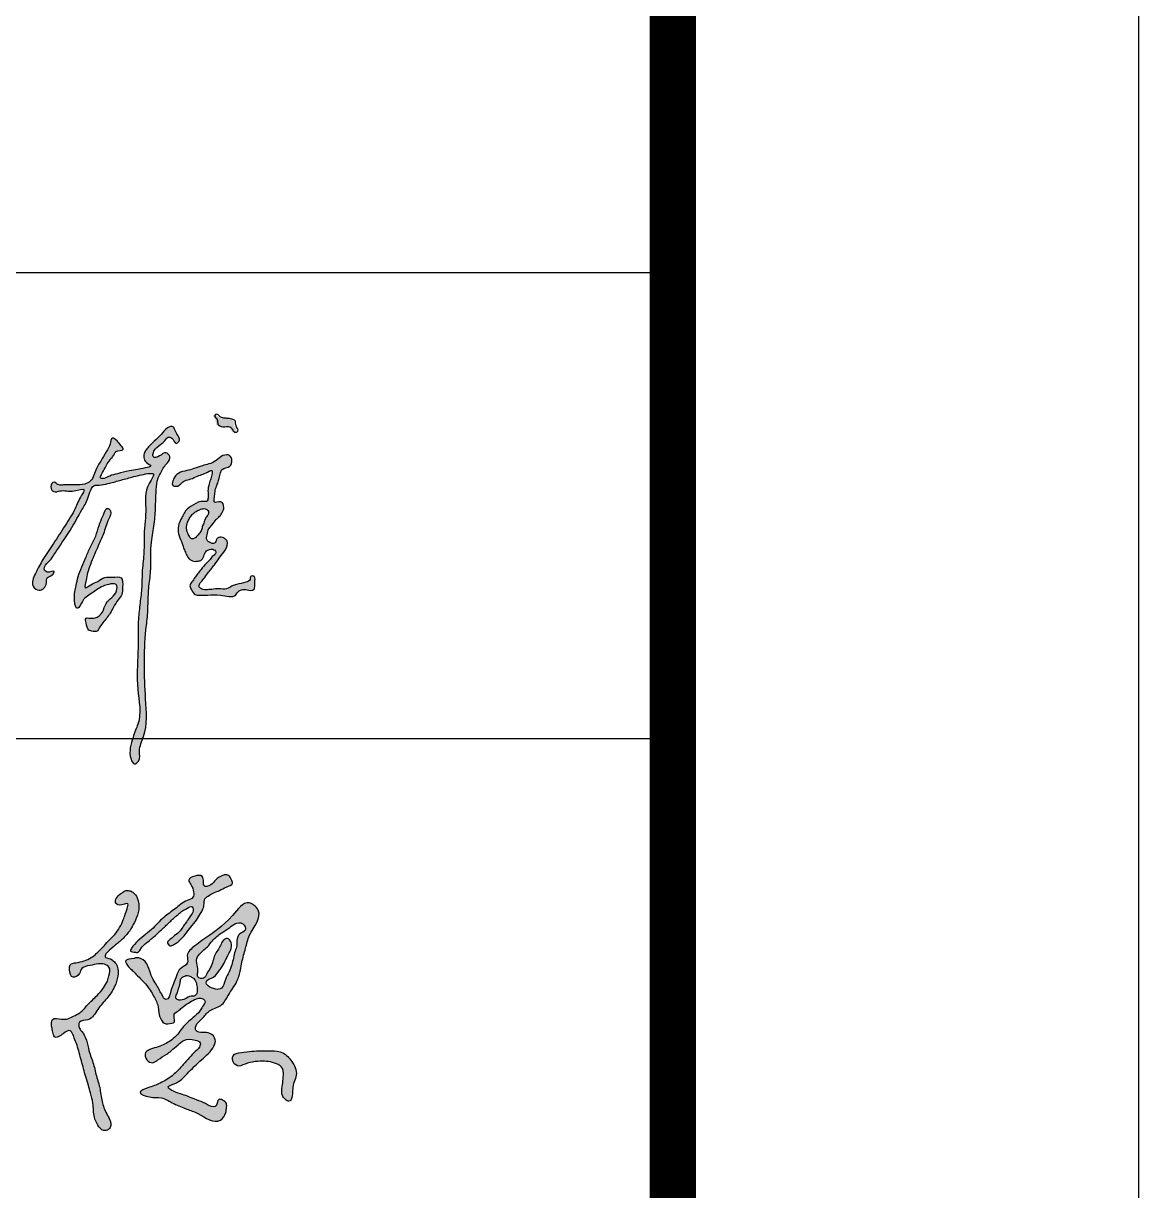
# Model space of a CAD drawing. Extents: x 28773 to 175644, y 7355 to 486294.
# Drawn here: x 152250 to 154644, y 269720 to 272226 of the extents above; entities that cross this region are included whole.
import ezdxf

# ---------------------------------------------------------------- set-up
doc = ezdxf.new("R2010")
doc.units = 0
doc.header["$LTSCALE"] = 1000
doc.header["$MEASUREMENT"] = 0
for name, color, linetype in [('PUB_TITLE', 7, 'Continuous'), ('TWT_TITLE', 7, 'Continuous'), ('文字和字符', 7, 'Continuous')]:
    doc.layers.add(name, color=color, linetype=linetype)

msp = doc.modelspace()

# ---------------------------------------------------------------- hatches: boundary and pattern name
h = msp.add_hatch(color=6)
edge = h.paths.add_edge_path()
edge.add_spline(control_points=[(152664, 271384.8), (152666.7, 271381.9), (152673.2, 271377.8), (152683.8, 271377.5), (152692.4, 271376.5), (152702.4, 271372.7), (152699.9, 271361.3), (152712.2, 271350.4), (152697.7, 271346.1), (152695.2, 271354.6), (152687.4, 271361.9), (152675.7, 271357.3), (152661.1, 271363.5), (152664.8, 271375.7), (152653.8, 271382.1), (152660.5, 271387.4), (152663.2, 271385.7), (152664, 271384.8)], knot_values=[0, 0, 0, 0, 9.941955, 17.81997, 26.06635, 32.772253, 40.050923, 51.788007, 58.187099, 64.698727, 70.459521, 83.166695, 93.225525, 101.466789, 109.786091, 113.761149, 116.674069, 116.674069, 116.674069, 116.674069], degree=3, periodic=0)
at = {"layer": '文字和字符'}
h = msp.add_hatch(color=6, dxfattribs=at)
edge = h.paths.add_edge_path()
edge.add_spline(control_points=[(152338.6, 271235), (152338.9, 271235), (152363.4, 271235.1), (152378.7, 271234.6), (152400.1, 271245.1), (152404.1, 271270), (152419.4, 271290.2), (152428.4, 271308.7), (152437.1, 271321), (152438.1, 271340.6), (152453.1, 271328.4), (152458, 271321.5), (152469.3, 271307.1), (152448.3, 271310.8), (152445.2, 271299.8), (152435.9, 271289.5), (152426, 271274.1), (152419.9, 271261.1), (152412.3, 271248.3), (152426.2, 271248.7), (152435.6, 271255.4), (152455, 271259.7), (152474, 271264.7), (152495, 271268.3), (152507.6, 271270.6), (152529.4, 271274.9), (152507.5, 271284.5), (152506.7, 271301.7), (152517.8, 271316.1), (152529.8, 271328.6), (152546.7, 271342.2), (152554.7, 271356.6), (152571.9, 271363.2), (152575.2, 271350.8), (152580, 271343.1), (152586.2, 271334.2), (152583.5, 271326.7), (152574.4, 271320.8), (152571.9, 271336.2), (152558.9, 271338.8), (152551.5, 271325.3), (152539, 271319), (152530.2, 271309), (152528, 271302.1), (152526.8, 271291.4), (152544.6, 271296.4), (152554.2, 271308.2), (152567.8, 271294.9), (152559.7, 271282.3), (152550.9, 271273.6), (152545.9, 271261.6), (152539.3, 271252.5), (152534.4, 271229.2), (152534.3, 271197.8), (152532, 271155.7), (152525.5, 271122.2), (152522.1, 271086.6), (152524.8, 271051.6), (152517, 271008.1), (152518.1, 270966), (152507.9, 270887.2), (152509.6, 270799.2), (152517.5, 270709.6), (152495.7, 270667.9), (152502.6, 270644.9), (152486.8, 270632.2), (152473.9, 270660.3), (152482.9, 270683), (152489.6, 270707.9), (152505.2, 270740), (152490.8, 270799), (152497.2, 270871.5), (152495, 270932), (152499.6, 270977.1), (152504.5, 271013.6), (152504.1, 271051.6), (152509.8, 271090.1), (152507.6, 271134.3), (152515.8, 271185.6), (152507.5, 271223.4), (152535.4, 271261.5), (152506.5, 271258.1), (152486.1, 271252.4), (152460.8, 271246), (152443.9, 271240.9), (152429.3, 271237.2), (152416.4, 271234.1), (152395.3, 271235.7), (152390.6, 271204.8), (152372.5, 271178), (152352.6, 271138.1), (152325.7, 271101.6), (152308.7, 271073.1), (152290.4, 271057.4), (152301.4, 271044), (152319.6, 271053.9), (152311.3, 271038.4), (152298.2, 271038.1), (152301.5, 271019.9), (152286, 271003.3), (152264, 271020.1), (152277.1, 271048.4), (152292.1, 271077), (152315.8, 271110.7), (152338.3, 271146.4), (152361.6, 271181.6), (152369.2, 271205.1), (152386.1, 271230.6), (152351.5, 271217.2), (152335, 271226), (152314.6, 271217.2), (152305.7, 271230.3), (152313.3, 271243.5), (152319.8, 271239.1), (152321.8, 271236), (152325.5, 271235.7), (152330, 271233.9), (152338.5, 271235), (152338.6, 271235)], knot_values=[0, 0, 0, 0, 30.010681, 59.710914, 78.593199, 120.407305, 154.524141, 185.004149, 203.061643, 222.774317, 238.80713, 258.455944, 270.333782, 293.330836, 302.766156, 314.154011, 351.592667, 373.783884, 384.727657, 395.744414, 413.857163, 437.957453, 474.261753, 498.637383, 521.996218, 540.039757, 556.440551, 586.981856, 599.46137, 631.292047, 659.861277, 686.798362, 704.454635, 714.77327, 731.806988, 745.746399, 755.60273, 762.331918, 783.607358, 794.2488, 808.935268, 839.224822, 854.000646, 861.29652, 870.524529, 890.282084, 910.927322, 927.245681, 946.958313, 963.356978, 980.390735, 1000.003082, 1009.515457, 1078.314372, 1130.678307, 1184.843128, 1219.935368, 1279.461792, 1329.992924, 1402.614913, 1454.086505, 1659.988392, 1772.185683, 1817.246483, 1847.677046, 1862.240127, 1879.608782, 1944.488332, 1967.79145, 1986.349178, 2091.415626, 2201.453187, 2292.790848, 2342.000053, 2390.03078, 2446.006624, 2499.916829, 2551.206876, 2630.928051, 2705.368541, 2736.511304, 2751.139397, 2799.882761, 2838.437816, 2856.100871, 2874.060326, 2900.839764, 2911.90203, 2956.44123, 2995.684828, 3055.617738, 3138.927419, 3179.415616, 3204.798199, 3217.112426, 3237.828089, 3249.032304, 3266.585733, 3281.97368, 3312.759311, 3333.895438, 3372.534497, 3420.293911, 3476.863372, 3540.284988, 3599.822241, 3643.146119, 3661.15915, 3690.737213, 3733.200125, 3751.837118, 3768.448916, 3785.656639, 3792.541545, 3796.752385, 3800.355287, 3806.580356, 3819.839144, 3819.839144, 3819.839144, 3819.839144], degree=3, periodic=0)
h = msp.add_hatch(color=6, dxfattribs=at)
edge = h.paths.add_edge_path()
edge.add_spline(control_points=[(152572, 271246.4), (152572, 271246.6), (152583.4, 271264.8), (152599.8, 271264.6), (152617.2, 271270.2), (152632.5, 271276.1), (152649, 271279.8), (152664.9, 271286.2), (152675.6, 271299.2), (152693.4, 271301), (152699.2, 271287.3), (152694.9, 271270.7), (152676.4, 271272.7), (152671.9, 271255.5), (152669.2, 271242.7), (152662.6, 271229), (152660.6, 271217), (152660.2, 271207.6), (152658, 271194.1), (152675.9, 271203.4), (152682.3, 271186), (152676.3, 271174.9), (152670.6, 271166), (152661.2, 271159.7), (152656.4, 271149.8), (152646.5, 271140.7), (152644.4, 271129.2), (152642, 271117), (152650.1, 271111.1), (152662.2, 271106.1), (152663.3, 271119.3), (152672.8, 271124.3), (152681.7, 271121.3), (152690.8, 271111.4), (152683.7, 271094), (152671.2, 271080), (152659.8, 271062.3), (152647.1, 271048.1), (152638.1, 271034), (152630.6, 271026.4), (152625.4, 271018.1), (152631.8, 271010.7), (152642.3, 271009.6), (152655.3, 271010.7), (152669.9, 271012.9), (152685.7, 271009.5), (152696.7, 271018.1), (152710.8, 271023), (152723.3, 271024.2), (152738, 271029.6), (152735.3, 271040.1), (152747, 271040.4), (152747.3, 271031.9), (152746.8, 271025), (152746.3, 271018.2), (152746.5, 271011.2), (152737.9, 271007), (152729, 271010.9), (152717.4, 271010.6), (152709.7, 271005.7), (152701.1, 270990.5), (152673.1, 271001.3), (152648.8, 270998), (152631.1, 270998.7), (152616.4, 270998.1), (152611.9, 271009), (152605.4, 271018.5), (152612.3, 271027.6), (152617.7, 271035.6), (152624.4, 271044.4), (152632.2, 271054.6), (152640.4, 271065.7), (152650.8, 271074.3), (152656, 271082.9), (152665.6, 271088.6), (152658.8, 271098), (152650.2, 271096.9), (152641.9, 271093.6), (152637.4, 271084.5), (152634.7, 271073.4), (152623.2, 271071), (152612, 271070.3), (152601.9, 271079.1), (152598.3, 271090.3), (152593.4, 271099.8), (152590.1, 271112), (152583.4, 271125.3), (152580.5, 271143.3), (152585.7, 271157.9), (152592.7, 271169.1), (152598.2, 271183), (152615.6, 271192.1), (152630.2, 271201.6), (152644.5, 271197.9), (152647.7, 271210.4), (152644.9, 271222.2), (152648.1, 271236.2), (152652.5, 271248.5), (152654.7, 271256.6), (152656, 271267.5), (152645, 271262.7), (152637.1, 271257.6), (152622.2, 271254.7), (152610.5, 271246.7), (152596.1, 271245.7), (152587.8, 271236.8), (152579.8, 271230.8), (152566.1, 271232.8), (152571.9, 271246.3), (152572, 271246.4)], knot_values=[0, 0, 0, 0, 24.512001, 49.882294, 72.277412, 98.738469, 118.409447, 143.109669, 167.776883, 187.618262, 203.042037, 222.126752, 247.275306, 258.48372, 289.86628, 303.795246, 321.379231, 338.707377, 347.328395, 366.307106, 385.237264, 403.506228, 418.562709, 428.786369, 449.648574, 463.118664, 483.023077, 498.54091, 507.708607, 523.614939, 538.272825, 548.331434, 564.446663, 573.613544, 601.356343, 627.727416, 655.753502, 687.468657, 707.386499, 724.030195, 733.822997, 742.988374, 758.369859, 776.521682, 797.368312, 820.285411, 838.875384, 852.53501, 881.495768, 896.424896, 904.484831, 916.221913, 924.49056, 934.624145, 946.353648, 953.359124, 961.492881, 980.267656, 992.004738, 1008.557493, 1015.80342, 1061.650078, 1099.490071, 1123.473109, 1136.892554, 1154.792681, 1167.453766, 1180.555905, 1196.223819, 1209.542153, 1226.270416, 1249.735518, 1266.970627, 1281.05191, 1293.130439, 1303.91699, 1316.71909, 1326.731209, 1339.888064, 1357.279911, 1369.076666, 1385.0742, 1402.881823, 1419.32573, 1433.82478, 1447.087554, 1471.921893, 1495.500471, 1520.791964, 1533.894554, 1550.83807, 1581.024251, 1611.984954, 1621.45011, 1633.096343, 1654.387173, 1674.742462, 1691.115782, 1707.380906, 1715.678547, 1723.570803, 1743.940975, 1761.902668, 1783.344225, 1802.439161, 1818.418402, 1831.919163, 1844.453477, 1860.498716, 1860.498716, 1860.498716, 1860.498716], degree=3, periodic=0)
edge = h.paths.add_edge_path(flags=16)
edge.add_spline(control_points=[(152626.4, 271181), (152626.2, 271181), (152614.6, 271175.3), (152609.1, 271167.9), (152604.4, 271159.1), (152600.6, 271151), (152599.8, 271142.4), (152601.1, 271134.8), (152604.3, 271128.6), (152607.3, 271123.7), (152610.6, 271117.5), (152619.5, 271121.1), (152624.9, 271127.9), (152631.8, 271135.5), (152633.7, 271144.8), (152637.3, 271153.4), (152639.5, 271162.9), (152645.9, 271169.4), (152648.2, 271177.1), (152643.7, 271183.5), (152636.2, 271184.5), (152631.5, 271183.2), (152626.4, 271181), (152626.4, 271181)], knot_values=[0, 0, 0, 0, 17.49913, 30.768414, 43.809406, 57.820521, 67.761158, 79.395962, 89.172864, 96.402516, 104.532234, 113.624822, 128.719094, 142.570854, 155.091253, 167.081152, 182.063386, 194.044375, 204.792336, 212.007375, 223.839632, 231.821798, 237.531752, 237.531752, 237.531752, 237.531752], degree=3, periodic=0)
h = msp.add_hatch(color=6, dxfattribs=at)
edge = h.paths.add_edge_path()
edge.add_spline(control_points=[(152426.7, 271182.9), (152426.6, 271182.8), (152418.3, 271163.2), (152411.9, 271147.9), (152405.9, 271123.8), (152393.3, 271102.6), (152384.3, 271080), (152375.5, 271058.7), (152366.5, 271039.2), (152364, 271020.9), (152359.3, 271004.7), (152360.1, 270989.6), (152359.8, 270978.2), (152365.5, 270967), (152375.5, 270980.2), (152379.1, 270991.9), (152394.4, 271000.5), (152406.5, 271009.9), (152420.1, 271017.8), (152433.4, 271021.7), (152451.5, 271025.2), (152451.2, 270996.9), (152425.7, 270987.5), (152422, 270961.1), (152405.9, 270947.8), (152393.5, 270949.1), (152381.6, 270949.8), (152386.2, 270935.6), (152386.4, 270922.2), (152399.1, 270920.8), (152408.8, 270919.1), (152413.2, 270929.9), (152422.7, 270941.9), (152435, 270956.2), (152443.5, 270974.1), (152452.2, 270987), (152463.2, 271000), (152462.5, 271016), (152464.5, 271040.1), (152441, 271035.7), (152423.9, 271039.1), (152409.8, 271026.3), (152396.2, 271023.5), (152377.5, 271007), (152386, 271035.1), (152388.2, 271050.9), (152397.9, 271075.3), (152408.9, 271101.2), (152423.1, 271131.7), (152430.1, 271156.5), (152439.6, 271175.4), (152433.6, 271185.8), (152426.7, 271183), (152426.7, 271182.9)], knot_values=[0, 0, 0, 0, 24.542793, 52.435959, 85.650583, 121.512598, 155.916917, 186.540407, 217.474406, 244.606868, 263.102829, 287.388558, 305.597528, 314.527085, 327.332873, 353.193682, 372.630675, 395.352625, 418.617204, 435.772151, 457.249665, 475.959444, 524.49024, 552.742939, 580.507685, 599.437854, 607.362997, 621.159879, 644.090151, 657.95728, 669.398503, 679.892715, 700.008206, 736.031643, 756.664286, 782.242284, 801.590045, 823.390719, 851.090423, 877.54929, 900.135028, 924.011869, 947.574779, 965.855715, 994.232281, 1016.328926, 1045.309406, 1098.032674, 1136.336698, 1183.774373, 1208.195694, 1217.866995, 1225.149506, 1225.149506, 1225.149506, 1225.149506], degree=3, periodic=0)
h = msp.add_hatch(color=6, dxfattribs=at)
edge = h.paths.add_edge_path()
edge.add_spline(control_points=[(152479.7, 270235.8), (152479.8, 270236), (152492.8, 270256.5), (152507.6, 270266.3), (152529.7, 270283.7), (152548.4, 270306.4), (152576.5, 270324.7), (152594.2, 270342.1), (152615.5, 270347.2), (152616, 270363.7), (152611.6, 270374.7), (152601, 270388.9), (152617.9, 270396.7), (152635.2, 270398.2), (152637, 270384.4), (152636, 270370.2), (152654.2, 270376.1), (152661, 270386), (152672.2, 270395.6), (152690.6, 270401.9), (152695.5, 270388.6), (152701.8, 270377), (152683.6, 270372.3), (152672.5, 270364.4), (152659, 270360.3), (152648.9, 270353.9), (152637.8, 270347.9), (152638.2, 270334.9), (152636.3, 270324), (152628.3, 270313.5), (152621.3, 270299.9), (152608.8, 270285.6), (152596.3, 270268.7), (152584.3, 270254.7), (152572.8, 270248.6), (152564.3, 270242.4), (152557, 270252.9), (152565.2, 270260.1), (152574.2, 270267.2), (152586.2, 270276.7), (152593.3, 270287.7), (152599.4, 270296.1), (152605, 270304.2), (152610.5, 270312.8), (152615.6, 270321.4), (152611.8, 270332.6), (152600.4, 270325), (152591.2, 270321.5), (152583, 270313.5), (152574.4, 270306.7), (152566.4, 270298.9), (152558.4, 270291.5), (152550.4, 270283.5), (152540.9, 270275.2), (152532.2, 270266.8), (152523.4, 270259.4), (152513.5, 270251.1), (152503.1, 270243.6), (152497.9, 270230.7), (152488.5, 270230.6), (152479.6, 270235.8), (152479.7, 270235.8)], knot_values=[0, 0, 0, 0, 28.666202, 58.974239, 88.991361, 140.445622, 182.443945, 226.361589, 246.003405, 261.159642, 285.403493, 300.064839, 321.637432, 343.335684, 360.576762, 372.35608, 392.086641, 412.248863, 426.515031, 455.165125, 470.118963, 480.655269, 502.385008, 524.571649, 543.872014, 558.543079, 575.923356, 590.530581, 608.177969, 621.720424, 644.672751, 671.428143, 700.314854, 733.307285, 745.026327, 756.27632, 770.758758, 775.879479, 798.783005, 820.418083, 838.303351, 852.974217, 863.749723, 878.985175, 896.219108, 903.438329, 919.617985, 935.209773, 949.206114, 965.758141, 981.234157, 995.661007, 1010.855529, 1028.447768, 1048.105951, 1061.049743, 1076.480099, 1102.025547, 1114.040319, 1128.49753, 1139.678117, 1139.678117, 1139.678117, 1139.678117], degree=3, periodic=0)
h = msp.add_hatch(color=6, dxfattribs=at)
edge = h.paths.add_edge_path()
edge.add_spline(control_points=[(152461.9, 270359.6), (152461.7, 270359.4), (152440.2, 270342), (152458, 270328.7), (152477.8, 270342.4), (152471.4, 270322.1), (152467.9, 270311.5), (152462.2, 270295.7), (152454.8, 270281.1), (152443.4, 270265.6), (152429.8, 270254), (152418.2, 270240.3), (152407.2, 270229.5), (152390.1, 270215.3), (152371.3, 270210.5), (152348.6, 270207.4), (152348.2, 270192.1), (152353.7, 270172.2), (152371.2, 270184.7), (152374.1, 270200.6), (152393.3, 270203.1), (152408.8, 270207.6), (152423.2, 270207.4), (152437.8, 270199.7), (152433.9, 270183.1), (152430.4, 270168.3), (152421.3, 270153.7), (152406.7, 270137.1), (152388.4, 270120.7), (152373.9, 270102.5), (152358.1, 270094.8), (152345.3, 270088.3), (152330.7, 270087.7), (152308.7, 270093.2), (152309.8, 270071.8), (152313.5, 270061.2), (152315.9, 270044), (152334.7, 270056.4), (152348.6, 270067.2), (152356, 270056.6), (152359.4, 270046.1), (152365.5, 270032.3), (152371.2, 270009.9), (152377.6, 269987.5), (152383.6, 269963.9), (152389.6, 269947.1), (152394.1, 269927.9), (152400.8, 269905.8), (152399.5, 269881.1), (152408.5, 269861.4), (152418.1, 269849), (152429.6, 269848.9), (152440.4, 269857.2), (152435, 269874.6), (152424.3, 269891.6), (152416.9, 269915.8), (152414.6, 269941.4), (152405.9, 269966.2), (152401.2, 269992.2), (152390.4, 270018), (152386.2, 270042.5), (152378.6, 270059), (152368.7, 270069), (152367.8, 270086.9), (152395.9, 270083.5), (152408.4, 270110.7), (152429.2, 270132), (152446, 270155.3), (152453.5, 270179.4), (152454, 270199), (152445.2, 270212.7), (152436.3, 270218.8), (152419.9, 270221.4), (152437.9, 270240.1), (152451.3, 270250.2), (152468.4, 270265.5), (152481.6, 270282), (152490.9, 270301.4), (152499.7, 270323.5), (152496.7, 270345.5), (152487.7, 270360.8), (152476.9, 270364), (152469.3, 270365.9), (152461.9, 270359.6), (152461.9, 270359.6)], knot_values=[0, 0, 0, 0, 34.681641, 48.072065, 74.329964, 88.895095, 111.17035, 128.900452, 156.472867, 179.905372, 208.355087, 230.580725, 254.01719, 273.066721, 321.355231, 338.817261, 354.258199, 378.941826, 401.102047, 416.854172, 443.250134, 467.917341, 487.236589, 502.550058, 528.37671, 545.470375, 568.264653, 597.83009, 637.746529, 670.902739, 692.464096, 710.354936, 729.186846, 756.230528, 779.82652, 794.347921, 809.198107, 836.695152, 859.380582, 868.55181, 883.814404, 907.197348, 930.393917, 979.907693, 1004.230046, 1031.618366, 1054.147615, 1086.172461, 1127.622089, 1153.330618, 1177.300132, 1184.664421, 1199.389772, 1226.047392, 1247.395311, 1286.378592, 1328.318353, 1354.32781, 1395.269823, 1437.957794, 1469.914352, 1498.680239, 1511.344868, 1529.007775, 1555.105752, 1597.804477, 1639.655016, 1682.119963, 1714.682311, 1744.156119, 1760.024332, 1779.437309, 1790.885943, 1814.731193, 1846.001898, 1877.602297, 1905.335657, 1934.233701, 1967.004059, 2002.481722, 2023.475353, 2035.765847, 2047.212297, 2058.363573, 2058.363573, 2058.363573, 2058.363573], degree=3, periodic=0)
h = msp.add_hatch(color=6, dxfattribs=at)
edge = h.paths.add_edge_path()
edge.add_spline(control_points=[(152493, 270220), (152493.2, 270220), (152517.8, 270212.9), (152519.9, 270192.4), (152527.2, 270173.8), (152537.6, 270160.7), (152542.3, 270148.1), (152548.5, 270139.9), (152550.8, 270132.9), (152562.1, 270127.7), (152566.2, 270149.3), (152571.8, 270164.3), (152578.8, 270181), (152584.8, 270198.9), (152606.3, 270205.6), (152597.4, 270229.7), (152616.4, 270244.4), (152650.4, 270269.8), (152689.2, 270293.1), (152726.9, 270349.1), (152769.5, 270313.7), (152734.7, 270276.9), (152727.1, 270239.8), (152719.3, 270215), (152716, 270191), (152708.5, 270165.8), (152690.5, 270143), (152676.7, 270114.1), (152648.2, 270109.9), (152636.4, 270089.6), (152621.5, 270080.7), (152616.8, 270061.3), (152635.8, 270059), (152651.3, 270060.1), (152664.8, 270045.7), (152656.6, 270021.5), (152631.5, 270001.2), (152602, 269972.8), (152584.5, 269952.1), (152554.3, 269943), (152575.8, 269931), (152594.4, 269926.4), (152618.1, 269916), (152640.3, 269908.6), (152653.8, 269898.4), (152667.3, 269903), (152665.5, 269918.7), (152679.1, 269914.6), (152687.6, 269908), (152685.6, 269896.8), (152684.6, 269884.1), (152666.8, 269857.8), (152631.3, 269884.3), (152599.5, 269895.6), (152572.9, 269905.5), (152546.9, 269922.6), (152524.3, 269918.1), (152489.8, 269930.9), (152517.1, 269941.2), (152530.5, 269944.9), (152548.6, 269953.3), (152568.7, 269964.3), (152586.7, 269983.9), (152601.9, 270000.4), (152614.8, 270016.1), (152626.9, 270024.6), (152632.2, 270039.5), (152613.8, 270045.3), (152596.4, 270046.2), (152580.7, 270032.2), (152569, 270022), (152554.9, 270010.5), (152541.3, 270003.7), (152527.8, 269991.9), (152512.6, 269999.5), (152508.7, 270019.2), (152527.8, 270025.4), (152546.7, 270031.1), (152565.8, 270040.9), (152581.2, 270055.3), (152593.2, 270073.8), (152611, 270088.6), (152627.9, 270102.8), (152633.9, 270115.8), (152643, 270126.1), (152631.6, 270135.3), (152617.4, 270131), (152603.4, 270122.5), (152591.6, 270114.2), (152582.6, 270105.7), (152572.2, 270100.5), (152573.7, 270090.5), (152575.5, 270081.2), (152564.5, 270078.5), (152550.1, 270076.3), (152539.6, 270097.9), (152540.2, 270116.3), (152532.7, 270132.4), (152525.8, 270144), (152517.7, 270158.2), (152504.9, 270171.1), (152493.5, 270183), (152484, 270193), (152475.1, 270199.9), (152463.9, 270217.2), (152480.8, 270217.2), (152492.9, 270220), (152493, 270220)], knot_values=[0, 0, 0, 0, 27.432872, 59.395361, 85.693134, 109.085552, 128.362609, 140.996926, 151.763291, 157.712951, 186.698752, 208.876995, 234.201156, 260.084919, 284.937489, 307.779824, 344.178191, 370.603449, 488.346466, 550.578274, 584.928952, 664.213103, 704.923077, 747.845979, 770.989275, 806.181381, 854.934517, 893.286489, 930.483071, 961.790102, 984.548855, 1003.508451, 1024.718144, 1046.34914, 1071.076056, 1090.271471, 1144.396456, 1205.241891, 1253.920649, 1274.470919, 1294.501491, 1322.334343, 1367.576566, 1396.031299, 1422.826029, 1429.955148, 1450.476244, 1461.8652, 1477.100741, 1492.069997, 1504.375793, 1531.897919, 1602.108595, 1637.124251, 1679.750326, 1720.374244, 1756.060039, 1787.456838, 1814.277484, 1834.999527, 1853.438436, 1895.015251, 1930.254648, 1962.79728, 1989.05807, 2013.552032, 2026.034617, 2043.218025, 2076.933867, 2099.023719, 2126.230041, 2142.894352, 2174.050972, 2191.234509, 2210.914373, 2232.75608, 2256.675267, 2280.357753, 2319.727615, 2342.899389, 2367.60531, 2410.353703, 2439.962666, 2455.364827, 2473.851128, 2482.49724, 2507.041751, 2528.398061, 2552.516989, 2565.753289, 2581.839762, 2593.467441, 2605.690383, 2613.252568, 2635.359714, 2661.00506, 2697.047344, 2713.801275, 2733.175864, 2753.931383, 2781.462056, 2807.917281, 2823.476427, 2837.489503, 2858.153182, 2884.370537, 2892.288582, 2892.288582, 2892.288582, 2892.288582], degree=3, periodic=0)
edge = h.paths.add_edge_path(flags=16)
edge.add_spline(control_points=[(152628.2, 270227.8), (152628.1, 270227.7), (152618.9, 270215.4), (152624.3, 270203.2), (152624.8, 270191.3), (152621.9, 270176.9), (152638.8, 270172.8), (152643.5, 270187.3), (152652.1, 270198.2), (152656.6, 270212.4), (152661.2, 270229.6), (152672.4, 270242.5), (152677, 270256.9), (152689, 270264.6), (152698.5, 270250.9), (152695.4, 270237.1), (152689.4, 270225.5), (152683.2, 270214.1), (152678.1, 270202.9), (152668.7, 270190.8), (152661.3, 270176.5), (152641.6, 270174.2), (152643, 270160.4), (152652.7, 270156.2), (152662.9, 270151.2), (152679.6, 270153.5), (152682, 270173.7), (152691.5, 270188.7), (152697.2, 270204.5), (152700.9, 270219.5), (152703.7, 270233.2), (152708.7, 270245.3), (152707.4, 270258.2), (152711.9, 270272.7), (152730.4, 270276.9), (152721.8, 270297.3), (152703.8, 270294.6), (152691.7, 270282.9), (152673.8, 270273), (152657.2, 270260.1), (152645.9, 270243.2), (152636.9, 270237.2), (152628.3, 270227.9), (152628.2, 270227.8)], knot_values=[0, 0, 0, 0, 19.744507, 34.157131, 56.912893, 69.911234, 87.399526, 104.154629, 124.530072, 146.715715, 165.190697, 198.370593, 214.639562, 229.161561, 244.798567, 268.894407, 285.44538, 299.384274, 322.908118, 336.418052, 363.110061, 388.511726, 395.681319, 413.735699, 426.886572, 444.721671, 472.606193, 498.451489, 520.637008, 541.419327, 562.830776, 579.059192, 594.65128, 616.732747, 635.831876, 655.966223, 679.349301, 698.350322, 726.390651, 763.332051, 786.837613, 805.134121, 818.66464, 818.66464, 818.66464, 818.66464], degree=3, periodic=0)
edge = h.paths.add_edge_path(flags=16)
edge.add_spline(control_points=[(152596.5, 270180.9), (152596.4, 270180.8), (152585.3, 270175.7), (152587.7, 270164.2), (152582.5, 270155.2), (152581.2, 270145.1), (152577.3, 270139.4), (152576.7, 270131.7), (152586.2, 270127.4), (152597.4, 270131.6), (152607.4, 270138.3), (152617.8, 270137), (152624.1, 270145.6), (152622.6, 270156.5), (152621.4, 270167.4), (152616.5, 270175.8), (152608.5, 270179.7), (152603.2, 270183.6), (152596.5, 270180.9), (152596.5, 270180.9)], knot_values=[0, 0, 0, 0, 14.292967, 26.663458, 46.005146, 55.397894, 68.805265, 74.060786, 84.885427, 103.559239, 122.783611, 133.392057, 143.205535, 161.756698, 177.271697, 189.090572, 200.297464, 212.920328, 218.424594, 218.424594, 218.424594, 218.424594], degree=3, periodic=0)
h = msp.add_hatch(color=6, dxfattribs=at)
edge = h.paths.add_edge_path()
edge.add_spline(control_points=[(152716.3, 269988.2), (152716.5, 269988.3), (152739.6, 269997.2), (152761.4, 269998.6), (152787.3, 269996.7), (152807.1, 269985.3), (152808.4, 269970.1), (152807.4, 269956), (152804.7, 269940.3), (152804.1, 269925.3), (152810.9, 269916.2), (152822.3, 269908.5), (152828.6, 269925.1), (152827.3, 269938.4), (152830.2, 269953.7), (152837.5, 269968), (152834.7, 269984.3), (152824.3, 270000.7), (152809, 270019.6), (152776.1, 270020.4), (152746.3, 270020.4), (152720.1, 270016.9), (152696.8, 270014.3), (152696.7, 269990), (152716.2, 269988.1), (152716.3, 269988.2)], knot_values=[0, 0, 0, 0, 27.563865, 56.695241, 102.242536, 124.004216, 136.411448, 158.63331, 179.899671, 199.3513, 213.673571, 224.845605, 243.023995, 261.921703, 282.270986, 301.572813, 323.389476, 342.524862, 378.241957, 410.829433, 464.696782, 494.311037, 519.262799, 542.254368, 560.867544, 560.867544, 560.867544, 560.867544], degree=3, periodic=0)

# ---------------------------------------------------------------- linework, layer by layer
for p, q in [((145644.1, 271690.9), (153644.1, 271690.9)), ((145644.1, 270690.9), (153644.1, 270690.9))]:
    msp.add_line(p, q)
at = {"layer": 'PUB_TITLE', "const_width": 100}
msp.add_lwpolyline([(145644.1, 313090.5), (153644.1, 313090.5), (153644.1, 255690.9), (145644.1, 255690.9)], close=True, dxfattribs=at)
at = {"layer": 'TWT_TITLE'}
msp.add_lwpolyline([(70544.1, 254690.9), (154644.1, 254690.9), (154644.1, 314090.9), (70544.1, 314090.9)], close=True, dxfattribs=at)
at = {"layer": 'TWT_TITLE', "const_width": 100}
msp.add_lwpolyline([(73044.1, 255690.9), (153644.1, 255690.9), (153644.1, 313090.9), (73044.1, 313090.9)], close=True, dxfattribs=at)
at = {"layer": '文字和字符', "color": 6}
for points, start_tangent, end_tangent in [([(152667.9, 271385.2), (152678.1, 271378.9), (152687.4, 271377.8), (152697.2, 271376.2), (152704.2, 271372.3), (152705.8, 271363.7), (152710.5, 271350.4), (152703.1, 271348.5), (152698.4, 271354.7), (152693.3, 271359.4), (152678.1, 271359.8), (152667.5, 271365.7), (152665.9, 271375.4), (152660.9, 271384), (152664.8, 271386.7), (152667.9, 271385.2)], (0.676765, -0.736199), (0.676765, -0.736199)), ([(152338.6, 271235), (152360.3, 271235), (152381.6, 271236.8), (152393.5, 271243.3), (152406.8, 271270.4), (152419.3, 271291.5), (152430.1, 271310.6), (152435.9, 271322.3), (152440.9, 271335.6), (152450.9, 271329.7), (152460.1, 271318.9), (152464.2, 271311.5), (152448.4, 271306.5), (152445, 271300.6), (152440.1, 271294), (152425.1, 271271.6), (152417.7, 271257.4), (152415.2, 271249.9), (152423.1, 271249.1), (152435.1, 271254.1), (152451.8, 271259.1), (152477.2, 271265.1), (152494.5, 271268.3), (152511.1, 271271.3), (152523.3, 271275.7), (152514.1, 271283.2), (152510, 271304.8), (152515, 271312.3), (152530.8, 271328.9), (152545.7, 271343), (152559.1, 271357.2), (152571.5, 271359.7), (152574.9, 271353), (152580.7, 271342.2), (152584.8, 271333.1), (152582.3, 271326.4), (152578.2, 271323.9), (152568.2, 271335.6), (152560.7, 271337.2), (152553.2, 271329.7), (152536.6, 271315.6), (152529.9, 271307.3), (152528.3, 271302.3), (152528.3, 271295.7), (152542.4, 271297.3), (152555.7, 271304), (152564, 271295.7), (152559.1, 271282.4), (152551.6, 271273.2), (152545.7, 271262.4), (152539.1, 271249.9), (152537.4, 271243.3), (152533.8, 271193.8), (152531.2, 271156.2), (152525.4, 271117.6), (152523.2, 271092.4), (152523, 271049.5), (152519, 271013.3), (152516.7, 270961), (152513, 270924.1), (152512.3, 270775.7), (152507.9, 270695), (152499.2, 270663.7), (152497, 270641.9), (152488.3, 270636.1), (152481, 270646.3), (152485.4, 270692.8), (152490.5, 270708.8), (152495.6, 270721.2), (152495.3, 270796.9), (152495.8, 270876.2), (152496.6, 270942), (152499.8, 270977.3), (152503.5, 271011.8), (152505.2, 271052.1), (152508.6, 271090.8), (152509, 271127.7), (152512.5, 271185.1), (152520.1, 271238.2), (152527.8, 271259.2), (152517.3, 271259.2), (152483, 271251.7), (152456.1, 271244.5), (152443.9, 271241), (152431.3, 271237.8), (152412.3, 271234.6), (152404.3, 271234.3), (152388.5, 271206.3), (152375.4, 271181.3), (152354.2, 271143.7), (152321.2, 271093.5), (152304, 271070), (152294.6, 271054.3), (152300.8, 271048), (152315.7, 271048.8), (152311.8, 271041.8), (152300.8, 271035.5), (152299.3, 271024.5), (152283.6, 271008.8), (152271, 271017.4), (152275.7, 271044.9), (152291.9, 271075.2), (152314.4, 271109.3), (152339.3, 271147.6), (152361.2, 271184.5), (152374.6, 271212.7), (152380.1, 271224.5), (152358.9, 271222.1), (152328.3, 271222.1), (152315, 271220.5), (152308.7, 271230.7), (152315.7, 271240.9), (152320, 271238.4), (152322.2, 271236.3), (152324.7, 271235.6), (152329.1, 271234.7), (152338.6, 271235)], (1, 0), (1, 0)), ([(152572, 271246.4), (152583.2, 271260), (152600.6, 271265.6), (152616.1, 271270), (152634.1, 271276.2), (152647.8, 271279.9), (152664, 271287.4), (152678.3, 271297.9), (152692.6, 271297.9), (152697.6, 271288), (152693.2, 271275), (152676.4, 271268.1), (152673.3, 271260.7), (152667.1, 271238.9), (152663.4, 271229.6), (152660.9, 271217.2), (152659.6, 271204.8), (152659.6, 271198.5), (152673.3, 271198.5), (152680.2, 271186.7), (152675.8, 271174.3), (152669.3, 271165.6), (152663.7, 271160.9), (152654.7, 271148.8), (152648.4, 271141.4), (152644.1, 271127.7), (152644.1, 271116.5), (152649.1, 271112.2), (152660.3, 271109.7), (152665.2, 271119), (152671.4, 271122.7), (152682.6, 271119.6), (152687, 271114.7), (152683, 271095.1), (152671.7, 271079.8), (152659.9, 271063.4), (152645.8, 271045.4), (152637.3, 271033.8), (152629.7, 271024.6), (152627, 271018.1), (152630.8, 271012.7), (152641.6, 271010), (152654.6, 271010.8), (152669.6, 271011.9), (152686.1, 271011.9), (152698, 271018.1), (152707.3, 271021.5), (152727.6, 271026.1), (152736.4, 271032.3), (152737.2, 271038), (152745.7, 271038.4), (152747.2, 271032.6), (152746.8, 271025.4), (152746.4, 271016.9), (152745.7, 271011.9), (152740.7, 271008.8), (152727.2, 271010.4), (152718.8, 271010), (152708.8, 271003.5), (152705.7, 270999.3), (152672.7, 270998.5), (152645.4, 270998.5), (152628.1, 270998.5), (152618.5, 270999.6), (152610.8, 271010), (152607.4, 271018.4), (152611.6, 271026.9), (152618.1, 271036.1), (152623.9, 271043.8), (152631.2, 271053.4), (152642, 271066.4), (152650.8, 271075.2), (152657.3, 271082.9), (152663.1, 271089.5), (152658.9, 271096), (152649.6, 271096.4), (152643.1, 271093.3), (152638.1, 271085.2), (152632.4, 271074.1), (152624.3, 271071.4), (152612.8, 271071.8), (152602.8, 271079.9), (152597.8, 271090.6), (152593.6, 271100.2), (152590.6, 271109.3), (152584.2, 271125.9), (152582, 271142.8), (152587.4, 271160.2), (152592, 271168.5), (152597.8, 271179.2), (152615.2, 271192.3), (152636.2, 271199.6), (152643.1, 271199.6), (152646.5, 271207.3), (152646.1, 271222.6), (152648.6, 271237), (152652.3, 271248.3), (152655, 271259.7), (152654.6, 271265.6), (152649, 271264.4), (152635.8, 271258), (152623.5, 271254.1), (152609.4, 271247.7), (152596.2, 271243.9), (152587.2, 271236.7), (152578.7, 271232), (152570.2, 271235), (152572, 271246.4)], (0.284283, 0.95874), (0.284283, 0.95874)), ([(152426.7, 271182.9), (152419.8, 271166.7), (152412.4, 271147.9), (152405.1, 271125.2), (152393.7, 271102), (152383.9, 271079.2), (152375.4, 271058.8), (152367.2, 271038.1), (152363.2, 271019), (152360.3, 271005.9), (152359.9, 270988.4), (152361.5, 270975.4), (152365.2, 270970.1), (152372.1, 270976.2), (152381.9, 270992.1), (152393.3, 271000.2), (152406.7, 271009.6), (152421.4, 271017.7), (152433.2, 271021.4), (152448.7, 271021), (152449.9, 271007.6), (152427.4, 270980.8), (152419.4, 270962.1), (152403.8, 270949.6), (152390.1, 270949.3), (152384.5, 270948.7), (152384.7, 270938.8), (152390.1, 270923.2), (152399.8, 270920.6), (152408, 270920.9), (152412.3, 270927.1), (152420.6, 270939.1), (152436.2, 270959.8), (152443.3, 270972.9), (152453.5, 270988.2), (152461.2, 270999.8), (152462.9, 271015.5), (152459.8, 271035.2), (152440.9, 271037), (152424.6, 271036.5), (152409.7, 271028), (152394.3, 271020.7), (152383, 271014), (152385.3, 271034.3), (152388.6, 271049.8), (152395.7, 271069.5), (152410.6, 271104.5), (152421.5, 271129.8), (152433.2, 271161.9), (152436.7, 271179.2), (152431.8, 271184.1), (152426.7, 271182.9)], (-0.394162, -0.919041), (-0.394162, -0.919041)), ([(152626.4, 271181), (152615.5, 271174.7), (152609.1, 271167.5), (152604.6, 271159.3), (152600.9, 271149.9), (152600.1, 271142.8), (152601.6, 271134.5), (152604.6, 271128.2), (152607.2, 271123.7), (152611, 271119.2), (152617.4, 271120.7), (152625.2, 271128.2), (152631.2, 271136.2), (152634, 271144.8), (152636.9, 271152.9), (152640.6, 271163), (152645.5, 271170.2), (152647, 271177.8), (152644, 271182), (152635.7, 271184), (152630.2, 271182.6), (152626.4, 271181)], (-0.928724, -0.370772), (-0.928724, -0.370772)), ([(152479.7, 270235.8), (152491.7, 270252.7), (152508.1, 270267.1), (152524.9, 270280.7), (152551.3, 270306.7), (152575.4, 270325.1), (152601.4, 270343.1), (152613.8, 270349.9), (152615.4, 270360.7), (152609.4, 270377.1), (152605, 270386.7), (152617.8, 270395.5), (152633.4, 270394.7), (152636.6, 270382.7), (152637.8, 270374.3), (152651.9, 270376.7), (152662.4, 270386.7), (152670.3, 270393.2), (152690.7, 270396.7), (152696.3, 270387.5), (152698.7, 270380.3), (152685.5, 270371.9), (152671.2, 270364.6), (152658.4, 270359.4), (152649.2, 270354.2), (152639.4, 270346.3), (152637.8, 270335.9), (152635, 270323.5), (152629.9, 270315.2), (152621.2, 270301.1), (152609.4, 270285.9), (152596.6, 270269.5), (152579.8, 270252.7), (152572.6, 270248.3), (152565, 270245.4), (152559.4, 270254.3), (152561.8, 270257.1), (152574.6, 270267.5), (152586.2, 270277.9), (152593.8, 270288.3), (152599.9, 270296.9), (152604.3, 270303.3), (152610.3, 270312.5), (152614.2, 270324.3), (152612.2, 270329.1), (152601, 270325.9), (152591.1, 270320.6), (152583.4, 270314.1), (152574.3, 270306.4), (152566.1, 270298.7), (152558.6, 270291.6), (152550.7, 270284), (152541.3, 270275.5), (152530.9, 270265.8), (152523.8, 270259.8), (152515.2, 270252.7), (152502.1, 270239.8), (152497.3, 270232.6), (152486.9, 270232.2), (152479.7, 270235.8)], (0.427331, 0.904095), (0.427331, 0.904095)), ([(152461.9, 270359.6), (152447.9, 270338.9), (152455.5, 270332.9), (152474.2, 270335.7), (152472.4, 270325.3), (152467.4, 270310.1), (152462.9, 270298.1), (152453.8, 270280.5), (152443.6, 270267), (152429.1, 270252.5), (152418.3, 270240.7), (152406.2, 270228.9), (152395.4, 270220.4), (152362.4, 270209.4), (152350.5, 270205.2), (152348.8, 270194.2), (152356.5, 270178.1), (152370, 270186.6), (152375.1, 270196.7), (152392.9, 270203.5), (152410.3, 270207), (152424.2, 270206), (152433.5, 270200.1), (152433.5, 270181.5), (152430.1, 270169.7), (152421.9, 270155.4), (152408.1, 270139.2), (152387.7, 270118.9), (152370.8, 270102), (152357.3, 270094.4), (152345.4, 270089.3), (152331.9, 270088.4), (152312.4, 270087.6), (152310.7, 270070.7), (152313.3, 270060.5), (152316.7, 270050.4), (152335.3, 270057.1), (152350.5, 270063.1), (152354.8, 270058), (152359, 270047.8), (152365, 270032.1), (152369.7, 270016.1), (152379, 269981.6), (152383.6, 269964.7), (152389.6, 269945.9), (152393.7, 269930.2), (152399, 269907.7), (152402.2, 269878), (152409.6, 269861), (152422.3, 269849.4), (152427.7, 269849.4), (152436.1, 269855.7), (152434, 269874.8), (152426.9, 269888.4), (152418.1, 269915.1), (152412.8, 269944.9), (152407.5, 269962.9), (152400.3, 269991.5), (152390.7, 270020.7), (152385, 270043), (152375.6, 270061.5), (152370.3, 270068.9), (152370.3, 270081.7), (152388.4, 270087), (152409.6, 270109.3), (152428.7, 270132.6), (152445.7, 270158.1), (152452.6, 270180.5), (152451.4, 270201.7), (152445.3, 270211.4), (152433.5, 270218.8), (152425.7, 270221.6), (152434.7, 270236.3), (152451.8, 270251), (152468.5, 270266.4), (152480.8, 270282.2), (152490.3, 270300.7), (152497.5, 270323.2), (152494.1, 270348.6), (152485.1, 270360.7), (152476.9, 270364), (152468.6, 270364), (152461.9, 270359.6)], (-0.854695, -0.51913), (-0.854695, -0.51913)), ([(152493, 270220), (152511, 270211.9), (152521.2, 270191.2), (152528.3, 270173.7), (152537.4, 270159.4), (152543.6, 270147), (152548.3, 270139.2), (152552.3, 270132.6), (152556.2, 270130.8), (152566.7, 270148.9), (152571.8, 270164), (152578.5, 270181), (152587.7, 270197.3), (152601.8, 270208.3), (152601.8, 270224.8), (152617.9, 270245.4), (152633.2, 270256.8), (152698.7, 270310.8), (152734.4, 270337.8), (152753.8, 270322.4), (152735.4, 270268.3), (152726.7, 270240.3), (152719, 270210.3), (152716.1, 270193.9), (152708.3, 270169.7), (152690, 270139.8), (152673.5, 270117.6), (152649.4, 270106), (152633.9, 270089.5), (152622.3, 270077.9), (152620.4, 270064.4), (152634.9, 270059.6), (152650.3, 270057.7), (152661.9, 270044.1), (152659, 270030.6), (152632.9, 270001.6), (152601.4, 269971.2), (152573.7, 269949.6), (152560.9, 269942.2), (152572.4, 269933.4), (152591.2, 269926.7), (152621.7, 269915), (152640.6, 269907.1), (152658.7, 269900.4), (152663.4, 269902.4), (152669.5, 269915.9), (152677.6, 269914.6), (152685.7, 269907.1), (152685.7, 269896.3), (152684.4, 269887.6), (152672.9, 269871.4), (152624.3, 269885.6), (152601, 269895.2), (152572.6, 269907), (152546, 269919.3), (152520.4, 269921.3), (152500.2, 269931.4), (152517, 269940.8), (152531.2, 269945.6), (152543.3, 269951), (152569, 269966.5), (152587.1, 269984.3), (152602.8, 270001.7), (152615.5, 270015.7), (152627.7, 270028.5), (152629.7, 270037.3), (152618.9, 270043.3), (152594.6, 270042.7), (152581.8, 270033.2), (152567, 270020.4), (152557.5, 270013), (152538.6, 270000.9), (152527.8, 269994.8), (152515, 270000.9), (152512.3, 270016.4), (152527.2, 270025.1), (152543.3, 270030.5), (152568.3, 270044), (152580.5, 270055.5), (152591.2, 270069.6), (152613.6, 270090.8), (152628.7, 270105.9), (152634.4, 270115.4), (152639.6, 270127.7), (152635, 270131.9), (152617.4, 270130.2), (152604, 270122.7), (152589.9, 270112.4), (152582.6, 270106.3), (152573.8, 270098.8), (152573.8, 270090.4), (152573.4, 270081.6), (152568.3, 270079.5), (152552.4, 270079.5), (152542.3, 270095), (152537.6, 270120.6), (152532.8, 270131.6), (152526, 270143.8), (152518, 270156.5), (152504.8, 270171.3), (152491.6, 270185), (152483.7, 270192.9), (152476.3, 270199.8), (152469.4, 270213), (152487.4, 270218.8), (152493, 270220)], (0.998657, 0.051807), (0.998657, 0.051807)), ([(152628.2, 270227.8), (152621.6, 270215.2), (152623, 270204.9), (152624, 270188.5), (152624.4, 270179.1), (152636.6, 270175.9), (152643.6, 270185.7), (152651.1, 270198.3), (152656.7, 270213.3), (152661, 270225.9), (152673.1, 270246.5), (152678.7, 270256.8), (152688.1, 270261.5), (152695.6, 270253), (152694.2, 270235.7), (152689, 270225), (152684.4, 270216.1), (152676.4, 270201.1), (152670.8, 270193.2), (152658.1, 270178.7), (152642.7, 270168.8), (152643.2, 270163.7), (152653.5, 270155.8), (152662.4, 270152.5), (152675, 270154.8), (152683.4, 270173.1), (152691.4, 270189.9), (152697, 270204.9), (152700.7, 270219.4), (152704.5, 270234.3), (152707.8, 270245.6), (152708.2, 270256.8), (152714.8, 270271.3), (152726, 270279.2), (152720.9, 270292.8), (152704, 270292.8), (152692.9, 270284.8), (152676, 270273.7), (152655.7, 270256.6), (152644.9, 270243.5), (152635, 270234.8), (152628.2, 270227.8)], (-0.702795, -0.711393), (-0.702795, -0.711393)), ([(152596.5, 270180.9), (152588.1, 270174.9), (152586.5, 270166.1), (152582.5, 270152.8), (152580.9, 270146.2), (152577.3, 270137.2), (152577.3, 270133.4), (152583.9, 270129.2), (152597.1, 270132), (152609.8, 270137.4), (152617.4, 270138.4), (152622, 270143.8), (152622.6, 270157.1), (152620.4, 270168.1), (152615.8, 270175.3), (152609, 270179.7), (152600.3, 270182.1), (152596.5, 270180.9)], (-0.905829, -0.423645), (-0.905829, -0.423645)), ([(152716.3, 269988.2), (152736.3, 269995), (152758.5, 269998), (152793.1, 269992.5), (152806.3, 269982.2), (152808, 269972.9), (152807.1, 269955.8), (152805, 269939.6), (152805.8, 269924.7), (152812.2, 269915.8), (152819.9, 269911.9), (152827.2, 269923.9), (152828, 269938.3), (152831, 269953.7), (152835.7, 269967.7), (152833.6, 269984.4), (152826.3, 269997.1), (152806.7, 270016.3), (152782, 270020.2), (152740.6, 270019.3), (152718, 270016.7), (152700.1, 270009.9), (152702.7, 269992.5), (152716.3, 269988.2)], (0.929554, 0.368687), (0.929554, 0.368687))]:
    msp.add_spline(points, degree=3, dxfattribs=dict(at, start_tangent=start_tangent, end_tangent=end_tangent))

doc.saveas('drawing.dxf')
